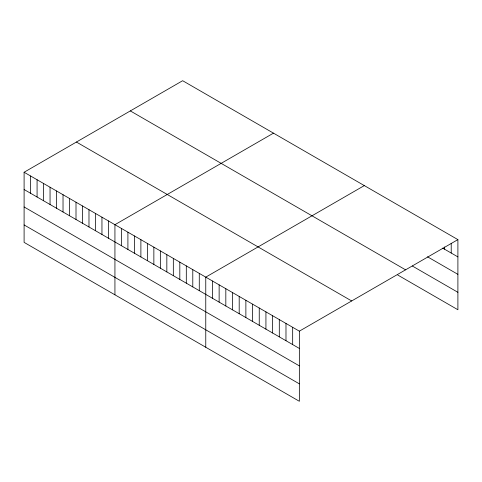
<?xml version="1.0" encoding="UTF-8"?>
<svg xmlns="http://www.w3.org/2000/svg" width="482" height="482" viewBox="0 0 482 482"><rect width="100%" height="100%" fill="white"/><g stroke="black" fill="none" stroke-linecap="round" stroke-linejoin="round"><path stroke-width="0.72" d="M24.1 172.249L299.352 331.164L299.352 401.289L24.1 242.374L24.1 172.249L182.648 80.711L457.9 239.626L457.9 309.751L397.74 275.017M273.481 133.153L114.933 224.69L114.933 294.815M364.314 185.594L205.766 277.132L205.766 347.257M299.352 331.164L457.9 239.626M442.705 248.134L457.9 256.9M427.516 256.798L457.9 274.342M412.321 265.998L457.9 292.309M130.327 110.92L405.579 269.836M76.421 142.039L351.673 300.955M24.1 189.522L299.352 348.438M24.1 206.965L299.352 365.88M24.1 224.931L299.352 383.847M451.218 243.277L451.218 253.044M444.531 246.929L444.531 249.182M292.67 327.302L292.67 344.582M285.983 323.446L285.983 340.72M279.301 319.584L279.301 336.858M272.613 315.728L272.613 333.002M265.931 311.866L265.931 329.14M259.244 308.01L259.244 325.284M252.562 304.148L252.562 321.422M245.874 300.292L245.874 317.566M239.193 296.43L239.193 313.704M232.505 292.568L232.505 309.848M225.823 288.712L225.823 305.986M219.135 284.85L219.135 302.124M212.454 280.994L212.454 298.268M199.277 273.384L199.277 290.664M192.788 269.643L192.788 286.917M186.305 265.895L186.305 283.169M179.816 262.148L179.816 279.421M173.327 258.406L173.327 275.68M166.838 254.659L166.838 271.932M160.349 250.911L160.349 268.185M153.86 247.164L153.86 264.443M147.371 243.422L147.371 260.696M140.889 239.675L140.889 256.948M134.4 235.927L134.4 253.201M127.911 232.179L127.911 249.459M121.422 228.438L121.422 245.712M108.444 220.943L108.444 238.216M101.955 217.201L101.955 234.475M95.472 213.454L95.472 230.727M88.983 209.706L88.983 226.98M82.494 205.959L82.494 223.238M76.005 202.217L76.005 219.491M69.516 198.47L69.516 215.743M63.028 194.722L63.028 211.996M56.539 190.98L56.539 208.254M50.05 187.233L50.05 204.507M43.567 183.485L43.567 200.759M37.078 179.738L37.078 197.018M30.589 175.996L30.589 193.27"/></g></svg>
